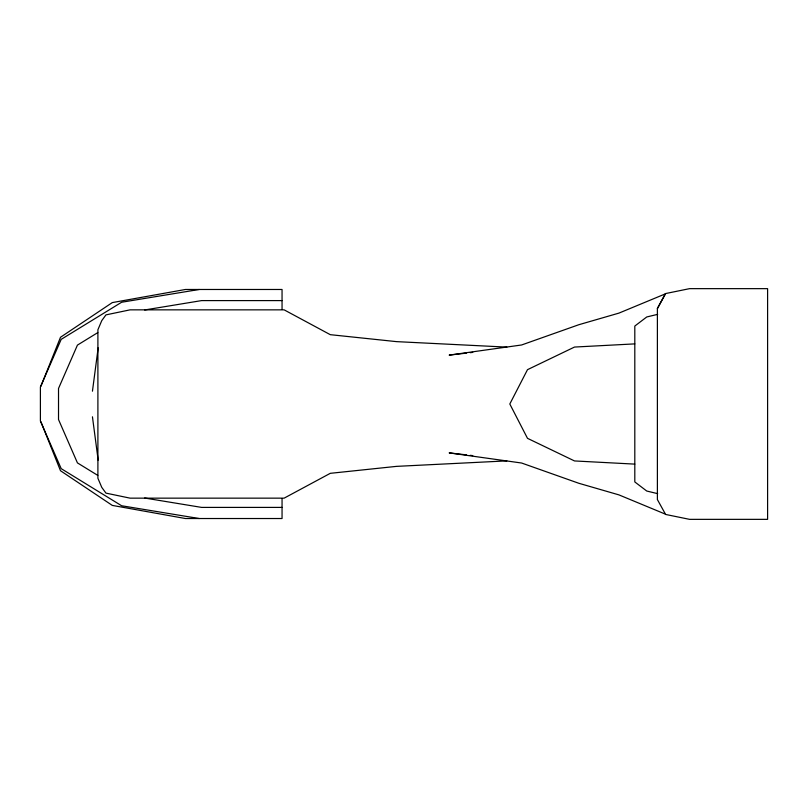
<?xml version="1.0" encoding="UTF-8"?>
<svg xmlns="http://www.w3.org/2000/svg" width="808" height="808" viewBox="0 0 808 808"><rect width="100%" height="100%" fill="white"/><g stroke="black" fill="none" stroke-linecap="round" stroke-linejoin="round"><path stroke-width="1.21" d="M92.445 391.193L98.162 347.864M40.905 386.244L60.499 337.269L112.292 302.596L185.446 289.476L282.053 289.476L282.053 309.312M657.389 308.686L665.459 293.829L618.918 313.12L578.841 324.715L521.615 344.976L449.157 355.116L466.549 353.106M97.798 332.603L77.437 345.107L58.519 388.456L58.519 419.544L77.437 462.893L97.798 475.397M657.661 314.352L646.743 316.968L634.805 326.068L634.805 481.932L646.743 491.032L657.661 493.648M199.243 289.476L121.634 302.243L61.196 339.35L40.4 386.992L40.4 421.008L61.196 468.65L121.634 505.757L199.243 518.524M144.642 309.969L201.626 300.596L282.053 300.596M470.276 352.682L472.761 352.389M634.805 343.885L574.508 347.056L527.493 369.67L509.808 404L527.493 438.33L574.508 460.944L634.805 464.115M506.838 460.883L396.506 466.368L330.29 473.326L284.133 498.152L130.078 498.152L105.959 493.122L101.768 487.375L97.899 478.245L97.899 329.755L101.768 320.625L105.959 314.878L130.078 309.848L284.133 309.848L330.29 334.674L396.506 341.632L506.838 347.117M282.053 507.404L201.626 507.404L144.642 498.031M466.549 454.894L449.157 452.884L521.615 463.024L578.841 483.285L618.918 494.88L665.459 514.171L657.389 499.566L657.389 308.434L665.438 293.587L689.588 288.648L767.6 288.648L767.6 519.352L689.588 519.352L665.438 514.413M470.276 455.318L472.761 455.611M40.905 421.756L60.499 470.731L112.292 505.404L185.446 518.524L282.053 518.524L282.053 498.688M92.445 416.807L98.162 460.136"/></g></svg>
